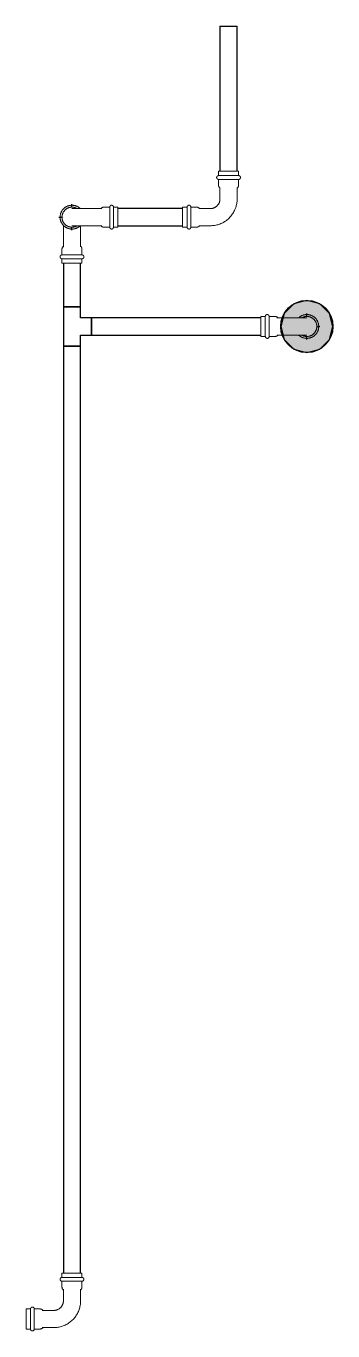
# Model space of a CAD drawing. Header units: inches. Extents: x -3327 to -1, y 8 to 1328.
# Drawn here: x -1304.1 to -1280.6, y 376.7 to 476.6 of the extents above; entities that cross this region are included whole.
import ezdxf

# ---------------------------------------------------------------- set-up
doc = ezdxf.new("R2010")
doc.units = ezdxf.units.IN
doc.header["$MEASUREMENT"] = 0
doc.layers.add('P-PIPE', color=3, linetype='Continuous', lineweight=9)
doc.layers.add('X - REF - FP', color=7, linetype='Continuous', true_color=0xb90000)

# ---------------------------------------------------------------- blocks, each defined once
blk = doc.blocks.new('Victaulic-VicPress316-Elbow 90-45deg Style P568_P571 - Standard-V2-SECOND LEVEL')
at = {"layer": 'P-PIPE'}
for p, q in [((-3203.704, 731.097), (-3203.704, 730.203)), ((-3202.389, 730.206), (-3202.389, 731.097)), ((-3203.813, 730.051), (-3203.813, 729.6)), ((-3203.046, 729.6), (-3203.813, 729.6)), ((-3202.28, 729.6), (-3203.046, 729.6)), ((-3202.28, 729.6), (-3202.28, 730.051)), ((-3203.813, 729.309), (-3203.813, 728.97)), ((-3203.046, 729.309), (-3203.813, 729.309)), ((-3203.813, 728.97), (-3203.046, 728.97)), ((-3202.28, 729.309), (-3203.046, 729.309)), ((-3203.046, 728.97), (-3202.28, 728.97)), ((-3202.28, 728.97), (-3202.28, 729.309))]:
    blk.add_line(p, q, dxfattribs=at)
at = {"layer": 'P-PIPE', "flags": 128}
for points in [[(-3203.046, 733.402), (-3203.083, 733.401), (-3203.119, 733.399), (-3203.155, 733.395), (-3203.191, 733.39), (-3203.227, 733.384), (-3203.263, 733.376), (-3203.298, 733.366), (-3203.333, 733.356), (-3203.367, 733.344), (-3203.401, 733.33), (-3203.434, 733.315), (-3203.467, 733.299), (-3203.499, 733.281), (-3203.53, 733.263), (-3203.561, 733.243), (-3203.591, 733.222), (-3203.619, 733.199), (-3203.647, 733.176), (-3203.674, 733.151), (-3203.7, 733.125), (-3203.725, 733.099), (-3203.749, 733.071), (-3203.772, 733.043), (-3203.793, 733.013), (-3203.813, 732.983), (-3203.833, 732.952), (-3203.85, 732.92), (-3203.867, 732.887), (-3203.882, 732.854), (-3203.896, 732.82), (-3203.909, 732.786), (-3203.92, 732.751), (-3203.93, 732.716), (-3203.938, 732.681), (-3203.945, 732.645), (-3203.95, 732.609), (-3203.954, 732.573), (-3203.957, 732.536), (-3203.958, 732.5), (-3203.958, 732.463), (-3203.956, 732.427), (-3203.953, 732.391), (-3203.948, 732.354), (-3203.942, 732.318), (-3203.934, 732.283), (-3203.925, 732.247), (-3203.915, 732.212), (-3203.903, 732.178), (-3203.89, 732.144), (-3203.875, 732.11), (-3203.859, 732.078), (-3203.842, 732.045), (-3203.824, 732.014), (-3203.804, 731.983), (-3203.783, 731.953), (-3203.761, 731.924), (-3203.738, 731.896), (-3203.714, 731.869)], [(-3202.389, 731.858), (-3202.367, 731.881), (-3202.343, 731.909), (-3202.32, 731.937), (-3202.299, 731.967), (-3202.279, 731.997), (-3202.26, 732.028), (-3202.242, 732.06), (-3202.225, 732.093), (-3202.21, 732.126), (-3202.196, 732.16), (-3202.183, 732.194), (-3202.172, 732.229), (-3202.163, 732.264), (-3202.154, 732.299), (-3202.147, 732.335), (-3202.142, 732.371), (-3202.138, 732.407), (-3202.135, 732.444), (-3202.134, 732.48), (-3202.134, 732.517), (-3202.136, 732.553), (-3202.139, 732.589), (-3202.144, 732.626), (-3202.15, 732.662), (-3202.158, 732.697), (-3202.167, 732.733), (-3202.177, 732.768), (-3202.189, 732.802), (-3202.202, 732.836), (-3202.217, 732.87), (-3202.233, 732.902), (-3202.25, 732.935), (-3202.268, 732.966), (-3202.288, 732.997), (-3202.309, 733.027), (-3202.331, 733.056), (-3202.354, 733.084), (-3202.378, 733.111), (-3202.404, 733.137), (-3202.43, 733.163), (-3202.457, 733.187), (-3202.486, 733.21), (-3202.515, 733.231), (-3202.545, 733.252), (-3202.576, 733.271), (-3202.608, 733.29), (-3202.64, 733.307), (-3202.673, 733.322), (-3202.706, 733.336), (-3202.741, 733.349), (-3202.775, 733.361), (-3202.81, 733.371), (-3202.846, 733.38), (-3202.881, 733.387), (-3202.917, 733.393), (-3202.954, 733.397), (-3202.99, 733.4), (-3203.026, 733.402), (-3203.046, 733.402)], [(-3203.046, 733.257), (-3203.077, 733.256), (-3203.107, 733.254), (-3203.138, 733.251), (-3203.168, 733.247), (-3203.198, 733.241), (-3203.228, 733.235), (-3203.258, 733.227), (-3203.287, 733.218), (-3203.316, 733.207), (-3203.345, 733.196), (-3203.373, 733.183), (-3203.4, 733.17), (-3203.427, 733.155), (-3203.453, 733.139), (-3203.479, 733.123), (-3203.504, 733.105), (-3203.528, 733.086), (-3203.551, 733.066), (-3203.574, 733.046), (-3203.596, 733.024), (-3203.617, 733.002), (-3203.637, 732.978), (-3203.656, 732.954), (-3203.674, 732.93), (-3203.691, 732.904), (-3203.707, 732.878), (-3203.722, 732.851), (-3203.736, 732.824), (-3203.749, 732.796), (-3203.76, 732.768), (-3203.771, 732.739), (-3203.78, 732.71), (-3203.789, 732.68), (-3203.796, 732.65), (-3203.801, 732.62), (-3203.806, 732.59), (-3203.809, 732.559), (-3203.812, 732.529), (-3203.812, 732.498), (-3203.812, 732.468), (-3203.811, 732.437), (-3203.808, 732.406), (-3203.804, 732.376), (-3203.799, 732.346), (-3203.792, 732.316), (-3203.785, 732.286), (-3203.776, 732.257), (-3203.766, 732.228), (-3203.755, 732.199), (-3203.743, 732.171), (-3203.73, 732.143), (-3203.715, 732.116), (-3203.704, 732.096)], [(-3203.704, 732.49), (-3203.704, 732.489), (-3203.704, 732.486), (-3203.704, 732.48), (-3203.704, 732.472), (-3203.704, 732.462), (-3203.704, 732.45), (-3203.704, 732.436), (-3203.704, 732.419), (-3203.704, 732.401), (-3203.704, 732.38), (-3203.704, 732.357), (-3203.704, 732.333), (-3203.704, 732.306), (-3203.704, 732.277), (-3203.704, 732.247), (-3203.704, 732.214), (-3203.704, 732.18), (-3203.704, 732.144), (-3203.704, 732.107), (-3203.704, 732.068), (-3203.704, 732.027), (-3203.704, 731.985), (-3203.704, 731.941), (-3203.704, 731.896), (-3203.704, 731.85), (-3203.704, 731.802), (-3203.704, 731.754), (-3203.704, 731.704), (-3203.704, 731.653), (-3203.704, 731.602), (-3203.704, 731.549), (-3203.704, 731.496), (-3203.704, 731.443), (-3203.704, 731.388), (-3203.704, 731.334), (-3203.704, 731.279), (-3203.704, 731.223), (-3203.704, 731.168), (-3203.704, 731.112), (-3203.704, 731.097)], [(-3202.385, 732.102), (-3202.37, 732.129), (-3202.356, 732.156), (-3202.343, 732.184), (-3202.332, 732.212), (-3202.321, 732.241), (-3202.312, 732.27), (-3202.304, 732.3), (-3202.297, 732.33), (-3202.291, 732.36), (-3202.286, 732.39), (-3202.283, 732.421), (-3202.281, 732.451), (-3202.28, 732.482), (-3202.28, 732.512), (-3202.281, 732.543), (-3202.284, 732.574), (-3202.288, 732.604), (-3202.293, 732.634), (-3202.3, 732.664), (-3202.307, 732.694), (-3202.316, 732.723), (-3202.326, 732.752), (-3202.337, 732.781), (-3202.349, 732.809), (-3202.362, 732.837), (-3202.377, 732.864), (-3202.392, 732.89), (-3202.409, 732.916), (-3202.426, 732.941), (-3202.445, 732.966), (-3202.464, 732.989), (-3202.485, 733.012), (-3202.506, 733.034), (-3202.528, 733.055), (-3202.551, 733.075), (-3202.575, 733.095), (-3202.6, 733.113), (-3202.625, 733.13), (-3202.651, 733.147), (-3202.677, 733.162), (-3202.705, 733.176), (-3202.732, 733.189), (-3202.761, 733.201), (-3202.789, 733.212), (-3202.818, 733.222), (-3202.848, 733.23), (-3202.878, 733.238), (-3202.908, 733.244), (-3202.938, 733.249), (-3202.968, 733.253), (-3202.999, 733.255), (-3203.029, 733.256), (-3203.046, 733.257)], [(-3202.389, 731.097), (-3202.389, 731.153), (-3202.389, 731.208), (-3202.389, 731.264), (-3202.389, 731.319), (-3202.389, 731.374), (-3202.389, 731.428), (-3202.389, 731.482), (-3202.389, 731.535), (-3202.389, 731.588), (-3202.389, 731.639), (-3202.389, 731.69), (-3202.389, 731.74), (-3202.389, 731.789), (-3202.389, 731.837), (-3202.389, 731.884), (-3202.389, 731.929), (-3202.389, 731.973), (-3202.389, 732.016), (-3202.389, 732.057), (-3202.389, 732.096), (-3202.389, 732.134), (-3202.389, 732.171), (-3202.389, 732.205), (-3202.389, 732.238), (-3202.389, 732.269), (-3202.389, 732.298), (-3202.389, 732.326), (-3202.389, 732.351), (-3202.389, 732.374), (-3202.389, 732.395), (-3202.389, 732.414), (-3202.389, 732.432), (-3202.389, 732.446), (-3202.389, 732.459), (-3202.389, 732.47), (-3202.389, 732.478), (-3202.389, 732.484), (-3202.389, 732.488), (-3202.389, 732.49), (-3202.389, 732.49)], [(-3203.813, 729.309), (-3203.818, 729.309), (-3203.824, 729.309), (-3203.83, 729.31), (-3203.836, 729.31), (-3203.841, 729.311), (-3203.847, 729.313), (-3203.853, 729.314), (-3203.858, 729.316), (-3203.864, 729.318), (-3203.869, 729.32), (-3203.875, 729.322), (-3203.88, 729.325), (-3203.885, 729.328), (-3203.89, 729.331), (-3203.895, 729.334), (-3203.899, 729.337), (-3203.904, 729.341), (-3203.908, 729.345), (-3203.913, 729.349), (-3203.917, 729.353), (-3203.921, 729.357), (-3203.925, 729.361), (-3203.928, 729.366), (-3203.932, 729.371), (-3203.935, 729.375), (-3203.938, 729.38), (-3203.941, 729.385), (-3203.944, 729.391), (-3203.946, 729.396), (-3203.948, 729.401), (-3203.95, 729.407), (-3203.952, 729.412), (-3203.953, 729.418), (-3203.955, 729.424), (-3203.956, 729.429), (-3203.957, 729.435), (-3203.957, 729.441), (-3203.958, 729.447), (-3203.958, 729.452), (-3203.958, 729.458), (-3203.958, 729.464), (-3203.957, 729.47), (-3203.956, 729.476), (-3203.955, 729.481), (-3203.954, 729.487), (-3203.953, 729.493), (-3203.951, 729.498), (-3203.949, 729.504), (-3203.947, 729.509), (-3203.945, 729.515), (-3203.942, 729.52), (-3203.94, 729.525), (-3203.937, 729.53), (-3203.934, 729.535), (-3203.93, 729.54), (-3203.927, 729.544), (-3203.923, 729.549), (-3203.919, 729.553), (-3203.915, 729.557), (-3203.911, 729.561), (-3203.906, 729.565), (-3203.902, 729.569), (-3203.897, 729.572), (-3203.892, 729.576), (-3203.888, 729.579), (-3203.882, 729.582), (-3203.877, 729.584), (-3203.872, 729.587), (-3203.867, 729.589), (-3203.861, 729.591), (-3203.856, 729.593), (-3203.85, 729.595), (-3203.845, 729.596), (-3203.839, 729.597), (-3203.833, 729.598), (-3203.827, 729.599), (-3203.821, 729.599), (-3203.816, 729.599), (-3203.813, 729.6)], [(-3203.813, 730.051), (-3203.812, 730.062), (-3203.812, 730.073), (-3203.811, 730.084), (-3203.809, 730.094), (-3203.807, 730.105), (-3203.805, 730.116), (-3203.802, 730.126), (-3203.799, 730.137), (-3203.795, 730.147), (-3203.791, 730.157), (-3203.787, 730.167), (-3203.782, 730.177), (-3203.777, 730.186), (-3203.771, 730.196), (-3203.765, 730.205), (-3203.759, 730.214), (-3203.752, 730.222), (-3203.745, 730.231), (-3203.738, 730.239), (-3203.73, 730.246), (-3203.722, 730.254), (-3203.714, 730.261), (-3203.705, 730.268), (-3203.704, 730.269)], [(-3203.046, 729.6), (-3203.077, 729.6), (-3203.107, 729.6), (-3203.138, 729.6), (-3203.168, 729.6), (-3203.198, 729.6), (-3203.228, 729.6), (-3203.258, 729.6), (-3203.287, 729.6), (-3203.316, 729.6), (-3203.345, 729.6), (-3203.373, 729.6), (-3203.4, 729.6), (-3203.427, 729.6), (-3203.453, 729.6), (-3203.479, 729.6), (-3203.504, 729.6), (-3203.528, 729.6), (-3203.551, 729.6), (-3203.574, 729.6), (-3203.596, 729.6), (-3203.617, 729.6), (-3203.637, 729.6), (-3203.656, 729.6), (-3203.674, 729.6), (-3203.691, 729.6), (-3203.707, 729.6), (-3203.722, 729.6), (-3203.736, 729.6), (-3203.749, 729.6), (-3203.76, 729.6), (-3203.771, 729.6), (-3203.78, 729.6), (-3203.789, 729.6), (-3203.796, 729.6), (-3203.801, 729.6), (-3203.806, 729.6), (-3203.809, 729.6), (-3203.812, 729.6), (-3203.812, 729.6), (-3203.813, 729.6)], [(-3203.813, 729.6), (-3203.812, 729.6), (-3203.81, 729.6), (-3203.807, 729.6), (-3203.803, 729.6), (-3203.797, 729.6), (-3203.791, 729.6), (-3203.783, 729.6), (-3203.774, 729.6)], [(-3202.28, 729.6), (-3202.28, 729.6), (-3202.282, 729.6), (-3202.285, 729.6), (-3202.289, 729.6), (-3202.295, 729.6), (-3202.302, 729.6), (-3202.309, 729.6), (-3202.318, 729.6), (-3202.329, 729.6), (-3202.34, 729.6), (-3202.353, 729.6), (-3202.366, 729.6), (-3202.381, 729.6), (-3202.397, 729.6), (-3202.413, 729.6), (-3202.431, 729.6), (-3202.45, 729.6), (-3202.47, 729.6), (-3202.49, 729.6), (-3202.512, 729.6), (-3202.534, 729.6), (-3202.558, 729.6), (-3202.582, 729.6), (-3202.606, 729.6), (-3202.632, 729.6), (-3202.658, 729.6), (-3202.685, 729.6), (-3202.712, 729.6), (-3202.74, 729.6), (-3202.768, 729.6), (-3202.797, 729.6), (-3202.826, 729.6), (-3202.856, 729.6), (-3202.886, 729.6), (-3202.916, 729.6), (-3202.946, 729.6), (-3202.977, 729.6), (-3203.007, 729.6), (-3203.038, 729.6), (-3203.046, 729.6)], [(-3202.389, 730.269), (-3202.38, 730.262), (-3202.372, 730.255), (-3202.364, 730.248), (-3202.356, 730.24), (-3202.348, 730.232), (-3202.341, 730.224), (-3202.335, 730.215), (-3202.328, 730.207), (-3202.322, 730.197), (-3202.317, 730.188), (-3202.311, 730.179), (-3202.306, 730.169), (-3202.302, 730.159), (-3202.298, 730.149), (-3202.294, 730.139), (-3202.291, 730.128), (-3202.288, 730.118), (-3202.285, 730.107), (-3202.283, 730.096), (-3202.282, 730.086), (-3202.281, 730.075), (-3202.28, 730.064), (-3202.28, 730.053), (-3202.28, 730.051)], [(-3202.321, 729.6), (-3202.312, 729.6), (-3202.304, 729.6), (-3202.297, 729.6), (-3202.291, 729.6), (-3202.286, 729.6), (-3202.283, 729.6), (-3202.281, 729.6), (-3202.28, 729.6), (-3202.28, 729.6)], [(-3202.28, 729.6), (-3202.274, 729.599), (-3202.268, 729.599), (-3202.262, 729.598), (-3202.256, 729.598), (-3202.251, 729.597), (-3202.245, 729.595), (-3202.239, 729.594), (-3202.234, 729.592), (-3202.228, 729.59), (-3202.223, 729.588), (-3202.218, 729.586), (-3202.212, 729.583), (-3202.207, 729.58), (-3202.202, 729.577), (-3202.197, 729.574), (-3202.193, 729.571), (-3202.188, 729.567), (-3202.184, 729.563), (-3202.179, 729.559), (-3202.175, 729.555), (-3202.171, 729.551), (-3202.167, 729.547), (-3202.164, 729.542), (-3202.16, 729.537), (-3202.157, 729.533), (-3202.154, 729.528), (-3202.151, 729.523), (-3202.149, 729.517), (-3202.146, 729.512), (-3202.144, 729.507), (-3202.142, 729.501), (-3202.14, 729.496), (-3202.139, 729.49), (-3202.137, 729.484), (-3202.136, 729.479), (-3202.135, 729.473), (-3202.135, 729.467), (-3202.134, 729.461), (-3202.134, 729.456), (-3202.134, 729.45), (-3202.134, 729.444), (-3202.135, 729.438), (-3202.136, 729.432), (-3202.137, 729.427), (-3202.138, 729.421), (-3202.139, 729.415), (-3202.141, 729.41), (-3202.143, 729.404), (-3202.145, 729.399), (-3202.147, 729.393), (-3202.15, 729.388), (-3202.152, 729.383), (-3202.155, 729.378), (-3202.159, 729.373), (-3202.162, 729.368), (-3202.165, 729.364), (-3202.169, 729.359), (-3202.173, 729.355), (-3202.177, 729.351), (-3202.181, 729.347), (-3202.186, 729.343), (-3202.19, 729.339), (-3202.195, 729.336), (-3202.2, 729.332), (-3202.205, 729.329), (-3202.21, 729.326), (-3202.215, 729.324), (-3202.22, 729.321), (-3202.225, 729.319), (-3202.231, 729.317), (-3202.236, 729.315), (-3202.242, 729.313), (-3202.248, 729.312), (-3202.253, 729.311), (-3202.259, 729.31), (-3202.265, 729.309), (-3202.271, 729.309), (-3202.276, 729.309), (-3202.28, 729.309)], [(-3203.771, 729.309), (-3203.78, 729.309), (-3203.789, 729.309), (-3203.796, 729.309), (-3203.801, 729.309), (-3203.806, 729.309), (-3203.809, 729.309), (-3203.812, 729.309), (-3203.812, 729.309), (-3203.813, 729.309)], [(-3203.813, 729.309), (-3203.812, 729.309), (-3203.81, 729.309), (-3203.807, 729.309), (-3203.803, 729.309), (-3203.797, 729.309), (-3203.791, 729.309), (-3203.783, 729.309), (-3203.774, 729.309), (-3203.763, 729.309), (-3203.752, 729.309), (-3203.74, 729.309), (-3203.726, 729.309), (-3203.711, 729.309), (-3203.695, 729.309), (-3203.679, 729.309), (-3203.661, 729.309), (-3203.642, 729.309), (-3203.622, 729.309), (-3203.602, 729.309), (-3203.58, 729.309), (-3203.558, 729.309), (-3203.534, 729.309), (-3203.51, 729.309), (-3203.486, 729.309), (-3203.46, 729.309), (-3203.434, 729.309), (-3203.407, 729.309), (-3203.38, 729.309), (-3203.352, 729.309), (-3203.324, 729.309), (-3203.295, 729.309), (-3203.266, 729.309), (-3203.236, 729.309), (-3203.206, 729.309), (-3203.176, 729.309), (-3203.146, 729.309), (-3203.116, 729.309), (-3203.085, 729.309), (-3203.054, 729.309), (-3203.046, 729.309)], [(-3203.046, 729.309), (-3203.015, 729.309), (-3202.985, 729.309), (-3202.954, 729.309), (-3202.924, 729.309), (-3202.894, 729.309), (-3202.864, 729.309), (-3202.834, 729.309), (-3202.805, 729.309), (-3202.776, 729.309), (-3202.748, 729.309), (-3202.72, 729.309), (-3202.692, 729.309), (-3202.665, 729.309), (-3202.639, 729.309), (-3202.613, 729.309), (-3202.588, 729.309), (-3202.564, 729.309), (-3202.541, 729.309), (-3202.518, 729.309), (-3202.496, 729.309), (-3202.475, 729.309), (-3202.455, 729.309), (-3202.436, 729.309), (-3202.418, 729.309), (-3202.401, 729.309), (-3202.385, 729.309), (-3202.37, 729.309), (-3202.356, 729.309), (-3202.343, 729.309), (-3202.332, 729.309), (-3202.321, 729.309), (-3202.312, 729.309), (-3202.304, 729.309), (-3202.297, 729.309), (-3202.291, 729.309), (-3202.286, 729.309), (-3202.283, 729.309), (-3202.281, 729.309), (-3202.28, 729.309), (-3202.28, 729.309)], [(-3202.28, 729.309), (-3202.28, 729.309), (-3202.282, 729.309), (-3202.285, 729.309), (-3202.289, 729.309), (-3202.295, 729.309), (-3202.302, 729.309), (-3202.309, 729.309), (-3202.318, 729.309)]]:
    blk.add_lwpolyline(points, dxfattribs=at)
blk = doc.blocks.new('Victaulic-VicPress316-Elbow 90-45deg Style P568_P571 - Standard-V1-SECOND LEVEL')
at = {"layer": 'P-PIPE'}
for p, q in [((-0.767, 3.52), (-0.767, 3.181)), ((0.766, 3.52), (-0.767, 3.52)), ((-0.767, 3.181), (0.766, 3.181)), ((0.766, 3.181), (0.766, 3.52)), ((-0.767, 2.89), (-0.767, 2.439)), ((-0.767, 2.89), (0.766, 2.89)), ((-0.658, 2.278), (-0.658, 1.393)), ((0.657, 1.393), (0.657, 2.278)), ((0.766, 2.439), (0.766, 2.89)), ((-3.181, 0.766), (-3.52, 0.766)), ((-3.52, 0.766), (-3.52, -0.767)), ((-3.181, -0.767), (-3.181, 0.766)), ((-2.439, 0.766), (-2.89, 0.766)), ((-2.89, -0.767), (-2.89, 0.766)), ((-1.393, 0.657), (-2.278, 0.657)), ((-3.52, -0.767), (-3.181, -0.767)), ((-2.89, -0.767), (-2.439, -0.767)), ((-2.278, -0.658), (-1.393, -0.658))]:
    blk.add_line(p, q, dxfattribs=at)
at = {"layer": 'P-PIPE', "flags": 128}
for points in [[(-0.767, 2.89), (-0.772, 2.891), (-0.778, 2.891), (-0.784, 2.892), (-0.79, 2.892), (-0.795, 2.893), (-0.801, 2.895), (-0.807, 2.896), (-0.812, 2.898), (-0.818, 2.9), (-0.823, 2.902), (-0.828, 2.904), (-0.834, 2.907), (-0.839, 2.91), (-0.844, 2.913), (-0.849, 2.916), (-0.853, 2.919), (-0.858, 2.923), (-0.862, 2.927), (-0.867, 2.931), (-0.871, 2.935), (-0.875, 2.939), (-0.879, 2.943), (-0.882, 2.948), (-0.886, 2.953), (-0.889, 2.957), (-0.892, 2.962), (-0.895, 2.967), (-0.897, 2.973), (-0.9, 2.978), (-0.902, 2.983), (-0.904, 2.989), (-0.906, 2.994), (-0.907, 3), (-0.909, 3.006), (-0.91, 3.011), (-0.911, 3.017), (-0.911, 3.023), (-0.912, 3.029), (-0.912, 3.034), (-0.912, 3.04), (-0.912, 3.046), (-0.911, 3.052), (-0.91, 3.058), (-0.909, 3.063), (-0.908, 3.069), (-0.907, 3.075), (-0.905, 3.08), (-0.903, 3.086), (-0.901, 3.091), (-0.899, 3.097), (-0.896, 3.102), (-0.894, 3.107), (-0.891, 3.112), (-0.887, 3.117), (-0.884, 3.122), (-0.881, 3.126), (-0.877, 3.131), (-0.873, 3.135), (-0.869, 3.139), (-0.865, 3.143), (-0.86, 3.147), (-0.856, 3.151), (-0.851, 3.154), (-0.846, 3.158), (-0.842, 3.161), (-0.836, 3.164), (-0.831, 3.166), (-0.826, 3.169), (-0.821, 3.171), (-0.815, 3.173), (-0.81, 3.175), (-0.804, 3.177), (-0.798, 3.178), (-0.793, 3.179), (-0.787, 3.18), (-0.781, 3.181), (-0.775, 3.181), (-0.77, 3.181), (-0.767, 3.181)], [(0.766, 3.181), (0.766, 3.181), (0.764, 3.181), (0.761, 3.181), (0.757, 3.181), (0.751, 3.181), (0.745, 3.181), (0.737, 3.181), (0.728, 3.181), (0.717, 3.181), (0.706, 3.181), (0.693, 3.181), (0.68, 3.181), (0.665, 3.181), (0.649, 3.181), (0.633, 3.181), (0.615, 3.181), (0.596, 3.181), (0.576, 3.181), (0.556, 3.181), (0.534, 3.181), (0.512, 3.181), (0.488, 3.181), (0.464, 3.181), (0.44, 3.181), (0.414, 3.181), (0.388, 3.181), (0.361, 3.181), (0.334, 3.181), (0.306, 3.181), (0.278, 3.181), (0.249, 3.181), (0.22, 3.181), (0.19, 3.181), (0.16, 3.181), (0.13, 3.181), (0.1, 3.181), (0.069, 3.181), (0.039, 3.181), (0.008, 3.181), (-0.022, 3.181), (-0.053, 3.181), (-0.084, 3.181), (-0.114, 3.181), (-0.144, 3.181), (-0.174, 3.181), (-0.204, 3.181), (-0.233, 3.181), (-0.262, 3.181), (-0.291, 3.181), (-0.319, 3.181), (-0.347, 3.181), (-0.374, 3.181), (-0.4, 3.181), (-0.426, 3.181), (-0.451, 3.181), (-0.476, 3.181), (-0.499, 3.181), (-0.522, 3.181), (-0.544, 3.181), (-0.565, 3.181), (-0.585, 3.181), (-0.605, 3.181), (-0.623, 3.181), (-0.64, 3.181), (-0.657, 3.181), (-0.672, 3.181), (-0.686, 3.181), (-0.699, 3.181), (-0.711, 3.181), (-0.722, 3.181), (-0.732, 3.181), (-0.74, 3.181), (-0.748, 3.181), (-0.754, 3.181), (-0.759, 3.181), (-0.763, 3.181), (-0.765, 3.181), (-0.766, 3.181), (-0.767, 3.181)], [(-0.767, 3.181), (-0.766, 3.181), (-0.764, 3.181), (-0.761, 3.181), (-0.757, 3.181), (-0.751, 3.181), (-0.745, 3.181), (-0.737, 3.181), (-0.728, 3.181)], [(0.722, 3.181), (0.732, 3.181), (0.74, 3.181), (0.748, 3.181), (0.754, 3.181), (0.759, 3.181), (0.763, 3.181), (0.765, 3.181), (0.766, 3.181), (0.766, 3.181)], [(0.766, 3.181), (0.772, 3.181), (0.778, 3.181), (0.784, 3.18), (0.79, 3.18), (0.795, 3.179), (0.801, 3.177), (0.807, 3.176), (0.812, 3.174), (0.818, 3.172), (0.823, 3.17), (0.828, 3.168), (0.834, 3.165), (0.839, 3.162), (0.844, 3.159), (0.849, 3.156), (0.853, 3.153), (0.858, 3.149), (0.862, 3.145), (0.867, 3.141), (0.871, 3.137), (0.875, 3.133), (0.879, 3.129), (0.882, 3.124), (0.886, 3.119), (0.889, 3.115), (0.892, 3.11), (0.895, 3.105), (0.897, 3.099), (0.9, 3.094), (0.902, 3.089), (0.904, 3.083), (0.906, 3.078), (0.907, 3.072), (0.909, 3.066), (0.91, 3.061), (0.911, 3.055), (0.911, 3.049), (0.912, 3.043), (0.912, 3.038), (0.912, 3.032), (0.912, 3.026), (0.911, 3.02), (0.91, 3.014), (0.909, 3.009), (0.908, 3.003), (0.907, 2.997), (0.905, 2.992), (0.903, 2.986), (0.901, 2.981), (0.899, 2.975), (0.896, 2.97), (0.894, 2.965), (0.891, 2.96), (0.887, 2.955), (0.884, 2.95), (0.881, 2.946), (0.877, 2.941), (0.873, 2.937), (0.869, 2.933), (0.865, 2.929), (0.86, 2.925), (0.856, 2.921), (0.851, 2.918), (0.846, 2.914), (0.842, 2.911), (0.836, 2.908), (0.831, 2.906), (0.826, 2.903), (0.821, 2.901), (0.815, 2.899), (0.81, 2.897), (0.804, 2.895), (0.798, 2.894), (0.793, 2.893), (0.787, 2.892), (0.781, 2.891), (0.775, 2.891), (0.77, 2.891), (0.766, 2.89)], [(-0.767, 2.89), (-0.766, 2.89), (-0.764, 2.89), (-0.761, 2.89), (-0.757, 2.89), (-0.751, 2.89), (-0.745, 2.89), (-0.737, 2.89), (-0.728, 2.89), (-0.717, 2.89), (-0.706, 2.89), (-0.693, 2.89), (-0.68, 2.89), (-0.665, 2.89), (-0.649, 2.89), (-0.633, 2.89), (-0.615, 2.89), (-0.596, 2.89), (-0.576, 2.89), (-0.556, 2.89), (-0.534, 2.89), (-0.512, 2.89), (-0.488, 2.89), (-0.464, 2.89), (-0.44, 2.89), (-0.414, 2.89), (-0.388, 2.89), (-0.361, 2.89), (-0.334, 2.89), (-0.306, 2.89), (-0.278, 2.89), (-0.249, 2.89), (-0.22, 2.89), (-0.19, 2.89), (-0.16, 2.89), (-0.13, 2.89), (-0.1, 2.89), (-0.069, 2.89), (-0.039, 2.89), (-0.008, 2.89), (0.022, 2.89), (0.053, 2.89), (0.084, 2.89), (0.114, 2.89), (0.144, 2.89), (0.174, 2.89), (0.204, 2.89), (0.233, 2.89), (0.262, 2.89), (0.291, 2.89), (0.319, 2.89), (0.347, 2.89), (0.374, 2.89), (0.4, 2.89), (0.426, 2.89), (0.451, 2.89), (0.476, 2.89), (0.499, 2.89), (0.522, 2.89), (0.544, 2.89), (0.565, 2.89), (0.585, 2.89), (0.605, 2.89), (0.623, 2.89), (0.64, 2.89), (0.657, 2.89), (0.672, 2.89), (0.686, 2.89), (0.699, 2.89), (0.711, 2.89), (0.722, 2.89), (0.732, 2.89), (0.74, 2.89), (0.748, 2.89), (0.754, 2.89), (0.759, 2.89), (0.763, 2.89), (0.765, 2.89), (0.766, 2.89), (0.766, 2.89)], [(-0.722, 2.89), (-0.732, 2.89), (-0.74, 2.89), (-0.748, 2.89), (-0.754, 2.89), (-0.759, 2.89), (-0.763, 2.89), (-0.765, 2.89), (-0.766, 2.89), (-0.767, 2.89)], [(-0.658, 2.221), (-0.666, 2.228), (-0.674, 2.235), (-0.682, 2.242), (-0.69, 2.25), (-0.698, 2.258), (-0.705, 2.266), (-0.711, 2.275), (-0.718, 2.283), (-0.724, 2.293), (-0.729, 2.302), (-0.735, 2.311), (-0.74, 2.321), (-0.744, 2.331), (-0.748, 2.341), (-0.752, 2.351), (-0.755, 2.362), (-0.758, 2.372), (-0.761, 2.383), (-0.763, 2.394), (-0.764, 2.404), (-0.765, 2.415), (-0.766, 2.426), (-0.767, 2.437), (-0.767, 2.439)], [(0.766, 2.439), (0.766, 2.428), (0.766, 2.417), (0.765, 2.406), (0.763, 2.396), (0.761, 2.385), (0.759, 2.374), (0.756, 2.364), (0.753, 2.353), (0.749, 2.343), (0.745, 2.333), (0.741, 2.323), (0.736, 2.313), (0.73, 2.304), (0.725, 2.294), (0.719, 2.285), (0.713, 2.276), (0.706, 2.268), (0.699, 2.259), (0.692, 2.251), (0.684, 2.244), (0.676, 2.236), (0.668, 2.229), (0.659, 2.222), (0.657, 2.221)], [(0.766, 2.89), (0.766, 2.89), (0.764, 2.89), (0.761, 2.89), (0.757, 2.89), (0.751, 2.89), (0.745, 2.89), (0.737, 2.89), (0.728, 2.89)], [(-0.658, 1.393), (-0.658, 1.364), (-0.66, 1.334), (-0.663, 1.305), (-0.667, 1.276), (-0.672, 1.247), (-0.679, 1.218), (-0.686, 1.19), (-0.695, 1.162), (-0.705, 1.134), (-0.716, 1.107), (-0.728, 1.08), (-0.741, 1.053), (-0.755, 1.028), (-0.77, 1.002), (-0.786, 0.978), (-0.803, 0.954), (-0.821, 0.931), (-0.84, 0.908), (-0.86, 0.886), (-0.881, 0.865), (-0.902, 0.845), (-0.924, 0.826), (-0.947, 0.808), (-0.971, 0.79), (-0.996, 0.774), (-1.021, 0.759), (-1.046, 0.744), (-1.073, 0.731), (-1.099, 0.719), (-1.126, 0.707), (-1.154, 0.697), (-1.182, 0.688), (-1.21, 0.681), (-1.239, 0.674), (-1.268, 0.668), (-1.297, 0.664), (-1.326, 0.661), (-1.356, 0.658), (-1.385, 0.658), (-1.393, 0.657)], [(-1.393, -0.658), (-1.311, -0.656), (-1.229, -0.651), (-1.148, -0.643), (-1.066, -0.631), (-0.986, -0.617), (-0.906, -0.599), (-0.826, -0.578), (-0.748, -0.553), (-0.671, -0.526), (-0.594, -0.496), (-0.52, -0.462), (-0.446, -0.426), (-0.374, -0.386), (-0.304, -0.344), (-0.235, -0.299), (-0.168, -0.252), (-0.104, -0.201), (-0.041, -0.149), (0.02, -0.093), (0.078, -0.036), (0.134, 0.024), (0.187, 0.087), (0.238, 0.151), (0.287, 0.217), (0.332, 0.285), (0.375, 0.355), (0.415, 0.427), (0.453, 0.5), (0.487, 0.574), (0.518, 0.65), (0.546, 0.727), (0.571, 0.805), (0.593, 0.884), (0.612, 0.964), (0.628, 1.044), (0.64, 1.126), (0.649, 1.207), (0.655, 1.289), (0.657, 1.371), (0.657, 1.393)], [(-3.181, 0.766), (-3.181, 0.772), (-3.181, 0.778), (-3.18, 0.784), (-3.18, 0.79), (-3.179, 0.795), (-3.177, 0.801), (-3.176, 0.807), (-3.174, 0.812), (-3.172, 0.818), (-3.17, 0.823), (-3.168, 0.828), (-3.165, 0.834), (-3.162, 0.839), (-3.159, 0.844), (-3.156, 0.849), (-3.153, 0.853), (-3.149, 0.858), (-3.145, 0.862), (-3.141, 0.867), (-3.137, 0.871), (-3.133, 0.875), (-3.129, 0.879), (-3.124, 0.882), (-3.119, 0.886), (-3.115, 0.889), (-3.11, 0.892), (-3.105, 0.895), (-3.099, 0.897), (-3.094, 0.9), (-3.089, 0.902), (-3.083, 0.904), (-3.078, 0.906), (-3.072, 0.907), (-3.066, 0.909), (-3.061, 0.91), (-3.055, 0.911), (-3.049, 0.911), (-3.043, 0.912), (-3.038, 0.912), (-3.032, 0.912), (-3.026, 0.912), (-3.02, 0.911), (-3.014, 0.91), (-3.009, 0.909), (-3.003, 0.908), (-2.997, 0.907), (-2.992, 0.905), (-2.986, 0.903), (-2.981, 0.901), (-2.975, 0.899), (-2.97, 0.896), (-2.965, 0.894), (-2.96, 0.891), (-2.955, 0.887), (-2.95, 0.884), (-2.946, 0.881), (-2.941, 0.877), (-2.937, 0.873), (-2.933, 0.869), (-2.929, 0.865), (-2.925, 0.86), (-2.921, 0.856), (-2.918, 0.851), (-2.914, 0.846), (-2.911, 0.842), (-2.908, 0.836), (-2.906, 0.831), (-2.903, 0.826), (-2.901, 0.821), (-2.899, 0.815), (-2.897, 0.81), (-2.895, 0.804), (-2.894, 0.798), (-2.893, 0.793), (-2.892, 0.787), (-2.891, 0.781), (-2.891, 0.775), (-2.891, 0.77), (-2.89, 0.766)], [(-3.181, 0.766), (-3.181, 0.766), (-3.181, 0.764), (-3.181, 0.761), (-3.181, 0.757), (-3.181, 0.751), (-3.181, 0.745), (-3.181, 0.737), (-3.181, 0.728), (-3.181, 0.717), (-3.181, 0.706), (-3.181, 0.693), (-3.181, 0.68), (-3.181, 0.665), (-3.181, 0.649), (-3.181, 0.633), (-3.181, 0.615), (-3.181, 0.596), (-3.181, 0.576), (-3.181, 0.556), (-3.181, 0.534), (-3.181, 0.512), (-3.181, 0.488), (-3.181, 0.464), (-3.181, 0.44), (-3.181, 0.414), (-3.181, 0.388), (-3.181, 0.361), (-3.181, 0.334), (-3.181, 0.306), (-3.181, 0.278), (-3.181, 0.249), (-3.181, 0.22), (-3.181, 0.19), (-3.181, 0.16), (-3.181, 0.13), (-3.181, 0.1), (-3.181, 0.069), (-3.181, 0.039), (-3.181, 0.008), (-3.181, -0.022), (-3.181, -0.053), (-3.181, -0.084), (-3.181, -0.114), (-3.181, -0.144), (-3.181, -0.174), (-3.181, -0.204), (-3.181, -0.233), (-3.181, -0.262), (-3.181, -0.291), (-3.181, -0.319), (-3.181, -0.347), (-3.181, -0.374), (-3.181, -0.4), (-3.181, -0.426), (-3.181, -0.451), (-3.181, -0.476), (-3.181, -0.499), (-3.181, -0.522), (-3.181, -0.544), (-3.181, -0.565), (-3.181, -0.585), (-3.181, -0.605), (-3.181, -0.623), (-3.181, -0.64), (-3.181, -0.657), (-3.181, -0.672), (-3.181, -0.686), (-3.181, -0.699), (-3.181, -0.711), (-3.181, -0.722), (-3.181, -0.732), (-3.181, -0.74), (-3.181, -0.748), (-3.181, -0.754), (-3.181, -0.759), (-3.181, -0.763), (-3.181, -0.765), (-3.181, -0.766), (-3.181, -0.767)], [(-3.181, 0.722), (-3.181, 0.732), (-3.181, 0.74), (-3.181, 0.748), (-3.181, 0.754), (-3.181, 0.759), (-3.181, 0.763), (-3.181, 0.765), (-3.181, 0.766), (-3.181, 0.766)], [(-2.89, -0.767), (-2.89, -0.766), (-2.89, -0.764), (-2.89, -0.761), (-2.89, -0.757), (-2.89, -0.751), (-2.89, -0.745), (-2.89, -0.737), (-2.89, -0.728), (-2.89, -0.717), (-2.89, -0.706), (-2.89, -0.693), (-2.89, -0.68), (-2.89, -0.665), (-2.89, -0.649), (-2.89, -0.633), (-2.89, -0.615), (-2.89, -0.596), (-2.89, -0.576), (-2.89, -0.556), (-2.89, -0.534), (-2.89, -0.512), (-2.89, -0.488), (-2.89, -0.464), (-2.89, -0.44), (-2.89, -0.414), (-2.89, -0.388), (-2.89, -0.361), (-2.89, -0.334), (-2.89, -0.306), (-2.89, -0.278), (-2.89, -0.249), (-2.89, -0.22), (-2.89, -0.19), (-2.89, -0.16), (-2.89, -0.13), (-2.89, -0.1), (-2.89, -0.069), (-2.89, -0.039), (-2.89, -0.008), (-2.89, 0.022), (-2.89, 0.053), (-2.89, 0.084), (-2.89, 0.114), (-2.89, 0.144), (-2.89, 0.174), (-2.89, 0.204), (-2.89, 0.233), (-2.89, 0.262), (-2.89, 0.291), (-2.89, 0.319), (-2.89, 0.347), (-2.89, 0.374), (-2.89, 0.4), (-2.89, 0.426), (-2.89, 0.451), (-2.89, 0.476), (-2.89, 0.499), (-2.89, 0.522), (-2.89, 0.544), (-2.89, 0.565), (-2.89, 0.585), (-2.89, 0.605), (-2.89, 0.623), (-2.89, 0.64), (-2.89, 0.657), (-2.89, 0.672), (-2.89, 0.686), (-2.89, 0.699), (-2.89, 0.711), (-2.89, 0.722), (-2.89, 0.732), (-2.89, 0.74), (-2.89, 0.748), (-2.89, 0.754), (-2.89, 0.759), (-2.89, 0.763), (-2.89, 0.765), (-2.89, 0.766), (-2.89, 0.766)], [(-2.89, 0.766), (-2.89, 0.766), (-2.89, 0.764), (-2.89, 0.761), (-2.89, 0.757), (-2.89, 0.751), (-2.89, 0.745), (-2.89, 0.737), (-2.89, 0.728)], [(-2.439, 0.766), (-2.428, 0.766), (-2.417, 0.766), (-2.406, 0.765), (-2.396, 0.763), (-2.385, 0.761), (-2.374, 0.759), (-2.364, 0.756), (-2.353, 0.753), (-2.343, 0.749), (-2.333, 0.745), (-2.323, 0.741), (-2.313, 0.736), (-2.304, 0.73), (-2.294, 0.725), (-2.285, 0.719), (-2.276, 0.713), (-2.268, 0.706), (-2.259, 0.699), (-2.251, 0.692), (-2.244, 0.684), (-2.236, 0.676), (-2.229, 0.668), (-2.222, 0.659), (-2.221, 0.657)], [(-3.181, -0.767), (-3.181, -0.766), (-3.181, -0.764), (-3.181, -0.761), (-3.181, -0.757), (-3.181, -0.751), (-3.181, -0.745), (-3.181, -0.737), (-3.181, -0.728)], [(-2.89, -0.767), (-2.891, -0.772), (-2.891, -0.778), (-2.892, -0.784), (-2.892, -0.79), (-2.893, -0.795), (-2.895, -0.801), (-2.896, -0.807), (-2.898, -0.812), (-2.9, -0.818), (-2.902, -0.823), (-2.904, -0.828), (-2.907, -0.834), (-2.91, -0.839), (-2.913, -0.844), (-2.916, -0.849), (-2.919, -0.853), (-2.923, -0.858), (-2.927, -0.862), (-2.931, -0.867), (-2.935, -0.871), (-2.939, -0.875), (-2.943, -0.879), (-2.948, -0.882), (-2.953, -0.886), (-2.957, -0.889), (-2.962, -0.892), (-2.967, -0.895), (-2.973, -0.897), (-2.978, -0.9), (-2.983, -0.902), (-2.989, -0.904), (-2.994, -0.906), (-3, -0.907), (-3.006, -0.909), (-3.011, -0.91), (-3.017, -0.911), (-3.023, -0.911), (-3.029, -0.912), (-3.034, -0.912), (-3.04, -0.912), (-3.046, -0.912), (-3.052, -0.911), (-3.058, -0.91), (-3.063, -0.909), (-3.069, -0.908), (-3.075, -0.907), (-3.08, -0.905), (-3.086, -0.903), (-3.091, -0.901), (-3.097, -0.899), (-3.102, -0.896), (-3.107, -0.894), (-3.112, -0.891), (-3.117, -0.887), (-3.122, -0.884), (-3.126, -0.881), (-3.131, -0.877), (-3.135, -0.873), (-3.139, -0.869), (-3.143, -0.865), (-3.147, -0.86), (-3.151, -0.856), (-3.154, -0.851), (-3.158, -0.846), (-3.161, -0.842), (-3.164, -0.836), (-3.166, -0.831), (-3.169, -0.826), (-3.171, -0.821), (-3.173, -0.815), (-3.175, -0.81), (-3.177, -0.804), (-3.178, -0.798), (-3.179, -0.793), (-3.18, -0.787), (-3.181, -0.781), (-3.181, -0.775), (-3.181, -0.77), (-3.181, -0.767)], [(-2.89, -0.722), (-2.89, -0.732), (-2.89, -0.74), (-2.89, -0.748), (-2.89, -0.754), (-2.89, -0.759), (-2.89, -0.763), (-2.89, -0.765), (-2.89, -0.766), (-2.89, -0.767)], [(-2.221, -0.658), (-2.228, -0.666), (-2.235, -0.674), (-2.242, -0.682), (-2.25, -0.69), (-2.258, -0.698), (-2.266, -0.705), (-2.275, -0.711), (-2.283, -0.718), (-2.293, -0.724), (-2.302, -0.729), (-2.311, -0.735), (-2.321, -0.74), (-2.331, -0.744), (-2.341, -0.748), (-2.351, -0.752), (-2.362, -0.755), (-2.372, -0.758), (-2.383, -0.761), (-2.394, -0.763), (-2.404, -0.764), (-2.415, -0.765), (-2.426, -0.766), (-2.437, -0.767), (-2.439, -0.767)]]:
    blk.add_lwpolyline(points, dxfattribs=at)
blk = doc.blocks.new('Victaulic-VicPress316-Elbow 90-45deg Style P568_P571 - Standard-V39-SECOND LEVEL')
at = {"layer": 'P-PIPE'}
for p, q in [((-1301.283, 460.612), (-1301.283, 459.718)), ((-1299.967, 459.721), (-1299.967, 460.612)), ((-1301.391, 459.566), (-1301.391, 459.114)), ((-1300.625, 459.114), (-1301.391, 459.114)), ((-1301.391, 458.823), (-1301.391, 458.485)), ((-1300.625, 458.823), (-1301.391, 458.823)), ((-1299.859, 459.114), (-1300.625, 459.114)), ((-1299.859, 458.823), (-1300.625, 458.823)), ((-1299.859, 459.114), (-1299.859, 459.566)), ((-1299.859, 458.485), (-1299.859, 458.823)), ((-1301.391, 458.485), (-1300.625, 458.485)), ((-1300.625, 458.485), (-1299.859, 458.485))]:
    blk.add_line(p, q, dxfattribs=at)
at = {"layer": 'P-PIPE', "flags": 128}
for points in [[(-1300.625, 462.917), (-1300.661, 462.916), (-1300.698, 462.914), (-1300.734, 462.91), (-1300.77, 462.905), (-1300.806, 462.899), (-1300.842, 462.891), (-1300.877, 462.881), (-1300.912, 462.871), (-1300.946, 462.859), (-1300.98, 462.845), (-1301.013, 462.83), (-1301.046, 462.814), (-1301.078, 462.796), (-1301.109, 462.778), (-1301.14, 462.758), (-1301.17, 462.736), (-1301.198, 462.714), (-1301.226, 462.691), (-1301.253, 462.666), (-1301.279, 462.64), (-1301.304, 462.614), (-1301.328, 462.586), (-1301.351, 462.557), (-1301.372, 462.528), (-1301.392, 462.498), (-1301.412, 462.467), (-1301.429, 462.435), (-1301.446, 462.402), (-1301.461, 462.369), (-1301.475, 462.335), (-1301.488, 462.301), (-1301.499, 462.266), (-1301.508, 462.231), (-1301.517, 462.196), (-1301.524, 462.16), (-1301.529, 462.124), (-1301.533, 462.088), (-1301.536, 462.051), (-1301.537, 462.015), (-1301.537, 461.978), (-1301.535, 461.942), (-1301.532, 461.906), (-1301.527, 461.869), (-1301.521, 461.833), (-1301.513, 461.798), (-1301.504, 461.762), (-1301.494, 461.727), (-1301.482, 461.693), (-1301.469, 461.659), (-1301.454, 461.625), (-1301.438, 461.593), (-1301.421, 461.56), (-1301.403, 461.529), (-1301.383, 461.498), (-1301.362, 461.468), (-1301.34, 461.439), (-1301.317, 461.411), (-1301.293, 461.384), (-1301.267, 461.358), (-1301.241, 461.332), (-1301.214, 461.308), (-1301.185, 461.285), (-1301.156, 461.264), (-1301.126, 461.243), (-1301.095, 461.223), (-1301.064, 461.205), (-1301.031, 461.188), (-1300.998, 461.173), (-1300.965, 461.159), (-1300.931, 461.146), (-1300.896, 461.134), (-1300.861, 461.124), (-1300.825, 461.115), (-1300.79, 461.108), (-1300.754, 461.102), (-1300.717, 461.098), (-1300.681, 461.095), (-1300.645, 461.093), (-1300.625, 461.093)], [(-1299.993, 462.662), (-1300.009, 462.677), (-1300.036, 462.702), (-1300.065, 462.725), (-1300.094, 462.746), (-1300.124, 462.767), (-1300.155, 462.786), (-1300.186, 462.805), (-1300.219, 462.822), (-1300.252, 462.837), (-1300.285, 462.851), (-1300.319, 462.864), (-1300.354, 462.876), (-1300.389, 462.886), (-1300.425, 462.895), (-1300.46, 462.902), (-1300.496, 462.908), (-1300.533, 462.912), (-1300.569, 462.915), (-1300.605, 462.917), (-1300.625, 462.917)], [(-1301.283, 462.003), (-1301.283, 462.005), (-1301.283, 462.005)], [(-1301.283, 460.612), (-1301.283, 460.668), (-1301.283, 460.723), (-1301.283, 460.779), (-1301.283, 460.834), (-1301.283, 460.889), (-1301.283, 460.943), (-1301.283, 460.997), (-1301.283, 461.05), (-1301.283, 461.103), (-1301.283, 461.154), (-1301.283, 461.205), (-1301.283, 461.255), (-1301.283, 461.304), (-1301.283, 461.352), (-1301.283, 461.376)], [(-1300.625, 461.093), (-1300.589, 461.094), (-1300.552, 461.096), (-1300.516, 461.1), (-1300.48, 461.105), (-1300.444, 461.111), (-1300.408, 461.119), (-1300.373, 461.128), (-1300.338, 461.139), (-1300.304, 461.151), (-1300.27, 461.165), (-1300.237, 461.18), (-1300.204, 461.196), (-1300.172, 461.214), (-1300.141, 461.232), (-1300.11, 461.252), (-1300.08, 461.273), (-1300.052, 461.296), (-1300.024, 461.319), (-1299.997, 461.344)], [(-1299.967, 461.347), (-1299.967, 461.317), (-1299.967, 461.269), (-1299.967, 461.219), (-1299.967, 461.168), (-1299.967, 461.117), (-1299.967, 461.064), (-1299.967, 461.011), (-1299.967, 460.958), (-1299.967, 460.903), (-1299.967, 460.849), (-1299.967, 460.794), (-1299.967, 460.738), (-1299.967, 460.683), (-1299.967, 460.627), (-1299.967, 460.612)], [(-1301.391, 459.566), (-1301.391, 459.577), (-1301.391, 459.588), (-1301.39, 459.599), (-1301.388, 459.609), (-1301.386, 459.62), (-1301.384, 459.631), (-1301.381, 459.641), (-1301.378, 459.652), (-1301.374, 459.662), (-1301.37, 459.672), (-1301.366, 459.682), (-1301.361, 459.692), (-1301.355, 459.701), (-1301.35, 459.711), (-1301.344, 459.72), (-1301.338, 459.729), (-1301.331, 459.737), (-1301.324, 459.746), (-1301.317, 459.754), (-1301.309, 459.761), (-1301.301, 459.769), (-1301.293, 459.776), (-1301.284, 459.783), (-1301.283, 459.784)], [(-1299.967, 459.784), (-1299.959, 459.777), (-1299.951, 459.77), (-1299.943, 459.763), (-1299.935, 459.755), (-1299.927, 459.747), (-1299.92, 459.739), (-1299.914, 459.73), (-1299.907, 459.721), (-1299.901, 459.712), (-1299.896, 459.703), (-1299.89, 459.694), (-1299.885, 459.684), (-1299.881, 459.674), (-1299.877, 459.664), (-1299.873, 459.654), (-1299.87, 459.643), (-1299.867, 459.633), (-1299.864, 459.622), (-1299.862, 459.611), (-1299.861, 459.601), (-1299.86, 459.59), (-1299.859, 459.579), (-1299.859, 459.568), (-1299.859, 459.566)], [(-1301.391, 458.823), (-1301.397, 458.824), (-1301.403, 458.824), (-1301.409, 458.825), (-1301.415, 458.825), (-1301.42, 458.826), (-1301.426, 458.828), (-1301.432, 458.829), (-1301.437, 458.831), (-1301.443, 458.833), (-1301.448, 458.835), (-1301.453, 458.837), (-1301.459, 458.84), (-1301.464, 458.843), (-1301.469, 458.846), (-1301.474, 458.849), (-1301.478, 458.852), (-1301.483, 458.856), (-1301.487, 458.86), (-1301.492, 458.864), (-1301.496, 458.868), (-1301.5, 458.872), (-1301.504, 458.876), (-1301.507, 458.881), (-1301.511, 458.886), (-1301.514, 458.89), (-1301.517, 458.895), (-1301.52, 458.9), (-1301.522, 458.906), (-1301.525, 458.911), (-1301.527, 458.916), (-1301.529, 458.922), (-1301.531, 458.927), (-1301.532, 458.933), (-1301.534, 458.939), (-1301.535, 458.944), (-1301.536, 458.95), (-1301.536, 458.956), (-1301.537, 458.962), (-1301.537, 458.967), (-1301.537, 458.973), (-1301.537, 458.979), (-1301.536, 458.985), (-1301.535, 458.991), (-1301.534, 458.996), (-1301.533, 459.002), (-1301.532, 459.008), (-1301.53, 459.013), (-1301.528, 459.019), (-1301.526, 459.024), (-1301.524, 459.03), (-1301.521, 459.035), (-1301.519, 459.04), (-1301.516, 459.045), (-1301.512, 459.05), (-1301.509, 459.055), (-1301.506, 459.059), (-1301.502, 459.064), (-1301.498, 459.068), (-1301.494, 459.072), (-1301.49, 459.076), (-1301.485, 459.08), (-1301.481, 459.084), (-1301.476, 459.087), (-1301.471, 459.091), (-1301.467, 459.094), (-1301.461, 459.097), (-1301.456, 459.099), (-1301.451, 459.102), (-1301.446, 459.104), (-1301.44, 459.106), (-1301.435, 459.108), (-1301.429, 459.11), (-1301.423, 459.111), (-1301.418, 459.112), (-1301.412, 459.113), (-1301.406, 459.114), (-1301.4, 459.114), (-1301.395, 459.114), (-1301.391, 459.114)], [(-1300.625, 459.114), (-1300.656, 459.114), (-1300.686, 459.114), (-1300.717, 459.114), (-1300.747, 459.114), (-1300.777, 459.114), (-1300.807, 459.114), (-1300.837, 459.114), (-1300.866, 459.114), (-1300.895, 459.114), (-1300.923, 459.114), (-1300.951, 459.114), (-1300.979, 459.114), (-1301.006, 459.114), (-1301.032, 459.114), (-1301.058, 459.114), (-1301.083, 459.114), (-1301.107, 459.114), (-1301.13, 459.114), (-1301.153, 459.114), (-1301.175, 459.114), (-1301.196, 459.114), (-1301.216, 459.114), (-1301.235, 459.114), (-1301.253, 459.114), (-1301.27, 459.114), (-1301.286, 459.114), (-1301.301, 459.114), (-1301.315, 459.114), (-1301.328, 459.114), (-1301.339, 459.114), (-1301.35, 459.114), (-1301.359, 459.114), (-1301.368, 459.114), (-1301.375, 459.114), (-1301.38, 459.114), (-1301.385, 459.114), (-1301.388, 459.114), (-1301.391, 459.114), (-1301.391, 459.114), (-1301.391, 459.114)], [(-1301.391, 459.114), (-1301.391, 459.114), (-1301.389, 459.114), (-1301.386, 459.114), (-1301.382, 459.114), (-1301.376, 459.114), (-1301.37, 459.114), (-1301.362, 459.114), (-1301.353, 459.114)], [(-1301.35, 458.823), (-1301.359, 458.823), (-1301.368, 458.823), (-1301.375, 458.823), (-1301.38, 458.823), (-1301.385, 458.823), (-1301.388, 458.823), (-1301.391, 458.823), (-1301.391, 458.823), (-1301.391, 458.823)], [(-1301.391, 458.823), (-1301.391, 458.823), (-1301.389, 458.823), (-1301.386, 458.823), (-1301.382, 458.823), (-1301.376, 458.823), (-1301.37, 458.823), (-1301.362, 458.823), (-1301.353, 458.823), (-1301.342, 458.823), (-1301.331, 458.823), (-1301.318, 458.823), (-1301.305, 458.823), (-1301.29, 458.823), (-1301.274, 458.823), (-1301.258, 458.823), (-1301.24, 458.823), (-1301.221, 458.823), (-1301.201, 458.823), (-1301.181, 458.823), (-1301.159, 458.823), (-1301.137, 458.823), (-1301.113, 458.823), (-1301.089, 458.823), (-1301.065, 458.823), (-1301.039, 458.823), (-1301.013, 458.823), (-1300.986, 458.823), (-1300.959, 458.823), (-1300.931, 458.823), (-1300.903, 458.823), (-1300.874, 458.823), (-1300.845, 458.823), (-1300.815, 458.823), (-1300.785, 458.823), (-1300.755, 458.823), (-1300.725, 458.823), (-1300.694, 458.823), (-1300.664, 458.823), (-1300.633, 458.823), (-1300.625, 458.823)], [(-1299.859, 459.114), (-1299.859, 459.114), (-1299.861, 459.114), (-1299.864, 459.114), (-1299.868, 459.114), (-1299.874, 459.114), (-1299.88, 459.114), (-1299.888, 459.114), (-1299.897, 459.114), (-1299.908, 459.114), (-1299.919, 459.114), (-1299.932, 459.114), (-1299.945, 459.114), (-1299.96, 459.114), (-1299.976, 459.114), (-1299.992, 459.114), (-1300.01, 459.114), (-1300.029, 459.114), (-1300.049, 459.114), (-1300.069, 459.114), (-1300.091, 459.114), (-1300.113, 459.114), (-1300.137, 459.114), (-1300.161, 459.114), (-1300.185, 459.114), (-1300.211, 459.114), (-1300.237, 459.114), (-1300.264, 459.114), (-1300.291, 459.114), (-1300.319, 459.114), (-1300.347, 459.114), (-1300.376, 459.114), (-1300.405, 459.114), (-1300.435, 459.114), (-1300.465, 459.114), (-1300.495, 459.114), (-1300.525, 459.114), (-1300.556, 459.114), (-1300.586, 459.114), (-1300.617, 459.114), (-1300.625, 459.114)], [(-1300.625, 458.823), (-1300.594, 458.823), (-1300.564, 458.823), (-1300.533, 458.823), (-1300.503, 458.823), (-1300.473, 458.823), (-1300.443, 458.823), (-1300.413, 458.823), (-1300.384, 458.823), (-1300.355, 458.823), (-1300.327, 458.823), (-1300.299, 458.823), (-1300.271, 458.823), (-1300.244, 458.823), (-1300.218, 458.823), (-1300.192, 458.823), (-1300.167, 458.823), (-1300.143, 458.823), (-1300.12, 458.823), (-1300.097, 458.823), (-1300.075, 458.823), (-1300.054, 458.823), (-1300.034, 458.823), (-1300.015, 458.823), (-1299.997, 458.823), (-1299.98, 458.823), (-1299.964, 458.823), (-1299.949, 458.823), (-1299.935, 458.823), (-1299.922, 458.823), (-1299.911, 458.823), (-1299.9, 458.823), (-1299.891, 458.823), (-1299.882, 458.823), (-1299.875, 458.823), (-1299.87, 458.823), (-1299.865, 458.823), (-1299.862, 458.823), (-1299.859, 458.823), (-1299.859, 458.823), (-1299.859, 458.823)], [(-1299.9, 459.114), (-1299.891, 459.114), (-1299.882, 459.114), (-1299.875, 459.114), (-1299.87, 459.114), (-1299.865, 459.114), (-1299.862, 459.114), (-1299.859, 459.114), (-1299.859, 459.114), (-1299.859, 459.114)], [(-1299.859, 458.823), (-1299.859, 458.823), (-1299.861, 458.823), (-1299.864, 458.823), (-1299.868, 458.823), (-1299.874, 458.823), (-1299.88, 458.823), (-1299.888, 458.823), (-1299.897, 458.823)], [(-1299.859, 459.114), (-1299.853, 459.114), (-1299.847, 459.114), (-1299.841, 459.113), (-1299.835, 459.113), (-1299.83, 459.112), (-1299.824, 459.11), (-1299.818, 459.109), (-1299.813, 459.107), (-1299.807, 459.105), (-1299.802, 459.103), (-1299.797, 459.101), (-1299.791, 459.098), (-1299.786, 459.095), (-1299.781, 459.092), (-1299.776, 459.089), (-1299.772, 459.086), (-1299.767, 459.082), (-1299.763, 459.078), (-1299.758, 459.074), (-1299.754, 459.07), (-1299.75, 459.066), (-1299.746, 459.062), (-1299.743, 459.057), (-1299.739, 459.052), (-1299.736, 459.048), (-1299.733, 459.043), (-1299.73, 459.038), (-1299.728, 459.032), (-1299.725, 459.027), (-1299.723, 459.022), (-1299.721, 459.016), (-1299.719, 459.011), (-1299.718, 459.005), (-1299.716, 458.999), (-1299.715, 458.994), (-1299.714, 458.988), (-1299.714, 458.982), (-1299.713, 458.976), (-1299.713, 458.971), (-1299.713, 458.965), (-1299.713, 458.959), (-1299.714, 458.953), (-1299.715, 458.947), (-1299.716, 458.942), (-1299.717, 458.936), (-1299.718, 458.93), (-1299.72, 458.925), (-1299.722, 458.919), (-1299.724, 458.914), (-1299.726, 458.908), (-1299.729, 458.903), (-1299.731, 458.898), (-1299.734, 458.893), (-1299.738, 458.888), (-1299.741, 458.883), (-1299.744, 458.879), (-1299.748, 458.874), (-1299.752, 458.87), (-1299.756, 458.866), (-1299.76, 458.862), (-1299.765, 458.858), (-1299.769, 458.854), (-1299.774, 458.851), (-1299.779, 458.847), (-1299.783, 458.844), (-1299.789, 458.841), (-1299.794, 458.839), (-1299.799, 458.836), (-1299.804, 458.834), (-1299.81, 458.832), (-1299.815, 458.83), (-1299.821, 458.828), (-1299.827, 458.827), (-1299.832, 458.826), (-1299.838, 458.825), (-1299.844, 458.824), (-1299.85, 458.824), (-1299.855, 458.823), (-1299.859, 458.823)]]:
    blk.add_lwpolyline(points, dxfattribs=at)

msp = doc.modelspace()

# ---------------------------------------------------------------- hatches: boundary and pattern name
at = {"layer": 'X - REF - FP'}
h = msp.add_hatch(color=256, dxfattribs=at)
edge = h.paths.add_edge_path(flags=0)
edge.add_arc((-1282.625, 453.635), 2, 0, 360)
msp.add_hatch(color=256, dxfattribs=at).paths.add_polyline_path([(-1282.625, 451.635), (-1281.625, 451.903), (-1280.891, 452.644), (-1280.625, 453.635), (-1280.893, 454.635), (-1281.625, 455.367), (-1282.625, 455.635), (-1283.625, 455.367), (-1284.357, 454.635), (-1284.625, 453.635), (-1284.357, 452.635), (-1283.625, 451.903)], flags=0)

# ---------------------------------------------------------------- linework, layer by layer
for p, q in [((-1289.282, 476.635), (-1289.282, 465.525)), ((-1289.282, 476.635), (-1287.967, 476.635)), ((-1287.967, 465.525), (-1287.967, 476.635)), ((-1300.625, 462.741), (-1300.625, 463.005)), ((-1292.145, 462.662), (-1297.105, 462.662)), ((-1301.625, 462.005), (-1301.363, 462.005)), ((-1300.625, 461.005), (-1300.625, 461.269)), ((-1297.105, 461.347), (-1292.145, 461.347)), ((-1301.282, 458.485), (-1301.282, 455.131)), ((-1299.967, 455.131), (-1299.967, 458.485)), ((-1282.625, 455.635), (-1283.625, 455.367)), ((-1281.625, 455.367), (-1282.625, 455.635)), ((-1299.967, 455.131), (-1301.282, 455.131)), ((-1301.282, 455.131), (-1301.282, 452.139)), ((-1301.282, 455.131), (-1301.26, 455.131)), ((-1301.26, 455.131), (-1301.194, 455.131)), ((-1301.194, 455.131), (-1301.09, 455.131)), ((-1301.09, 455.131), (-1300.954, 455.131)), ((-1300.954, 455.131), (-1300.795, 455.131)), ((-1300.795, 455.131), (-1300.455, 455.131)), ((-1300.455, 455.131), (-1300.296, 455.131)), ((-1300.296, 455.131), (-1300.16, 455.131)), ((-1300.16, 455.131), (-1300.056, 455.131)), ((-1300.056, 455.131), (-1299.99, 455.131)), ((-1299.99, 455.131), (-1299.968, 455.131)), ((-1299.968, 454.293), (-1299.968, 455.131)), ((-1284.357, 454.635), (-1284.625, 453.635)), ((-1283.625, 455.367), (-1284.357, 454.635)), ((-1282.625, 454.371), (-1282.625, 454.635)), ((-1280.893, 454.635), (-1281.625, 455.367)), ((-1280.625, 453.635), (-1280.893, 454.635)), ((-1299.129, 454.293), (-1299.968, 454.293)), ((-1286.145, 454.293), (-1299.129, 454.293)), ((-1299.129, 452.978), (-1299.129, 454.293)), ((-1299.129, 454.293), (-1299.129, 454.27)), ((-1299.129, 454.27), (-1299.129, 454.204)), ((-1299.129, 454.204), (-1299.129, 454.1)), ((-1299.129, 454.1), (-1299.129, 453.964)), ((-1299.129, 453.964), (-1299.129, 453.805)), ((-1299.129, 453.805), (-1299.129, 453.465)), ((-1284.625, 453.635), (-1284.357, 452.635)), ((-1281.887, 453.635), (-1281.625, 453.635)), ((-1280.891, 452.644), (-1280.625, 453.635)), ((-1299.968, 452.139), (-1299.968, 452.978)), ((-1299.968, 452.978), (-1299.129, 452.978)), ((-1299.129, 453.465), (-1299.129, 453.306)), ((-1299.129, 453.306), (-1299.129, 453.17)), ((-1299.129, 453.17), (-1299.129, 453.066)), ((-1299.129, 453.066), (-1299.129, 453)), ((-1299.129, 453), (-1299.129, 452.978)), ((-1299.129, 452.978), (-1286.145, 452.978)), ((-1284.357, 452.635), (-1283.625, 451.903)), ((-1282.625, 452.635), (-1282.625, 452.899)), ((-1281.625, 451.903), (-1280.891, 452.644)), ((-1301.26, 452.139), (-1301.282, 452.139)), ((-1301.282, 452.139), (-1301.282, 381.155)), ((-1301.282, 452.139), (-1299.967, 452.139)), ((-1301.194, 452.139), (-1301.26, 452.139)), ((-1301.09, 452.139), (-1301.194, 452.139)), ((-1300.954, 452.139), (-1301.09, 452.139)), ((-1300.795, 452.139), (-1300.954, 452.139)), ((-1300.455, 452.139), (-1300.795, 452.139)), ((-1300.296, 452.139), (-1300.455, 452.139)), ((-1300.16, 452.139), (-1300.296, 452.139)), ((-1300.056, 452.139), (-1300.16, 452.139)), ((-1299.99, 452.139), (-1300.056, 452.139)), ((-1299.968, 452.139), (-1299.99, 452.139)), ((-1299.967, 381.155), (-1299.967, 452.139)), ((-1283.625, 451.903), (-1282.625, 451.635)), ((-1282.625, 451.635), (-1281.625, 451.903))]:
    msp.add_line(p, q, dxfattribs=at)
msp.add_circle((-1282.625, 453.635), 2, dxfattribs=at)

# ---------------------------------------------------------------- block references
for name, p in [('Victaulic-VicPress316-Elbow 90-45deg Style P568_P571 - Standard-V1-SECOND LEVEL', (-1288.625, 462.005)), ('Victaulic-VicPress316-Elbow 90-45deg Style P568_P571 - Standard-V39-SECOND LEVEL', (0, 0)), ('Victaulic-VicPress316-Elbow 90-45deg Style P568_P571 - Standard-V1-SECOND LEVEL', (-1300.625, 377.635))]:
    msp.add_blockref(name, p, dxfattribs=at)
for p, rotation in [((-568.135, 3665.051), 90), ((-2015.115, -2749.411), 270)]:
    msp.add_blockref('Victaulic-VicPress316-Elbow 90-45deg Style P568_P571 - Standard-V2-SECOND LEVEL', p, dxfattribs=dict(at, rotation=rotation))

doc.saveas('drawing.dxf')
